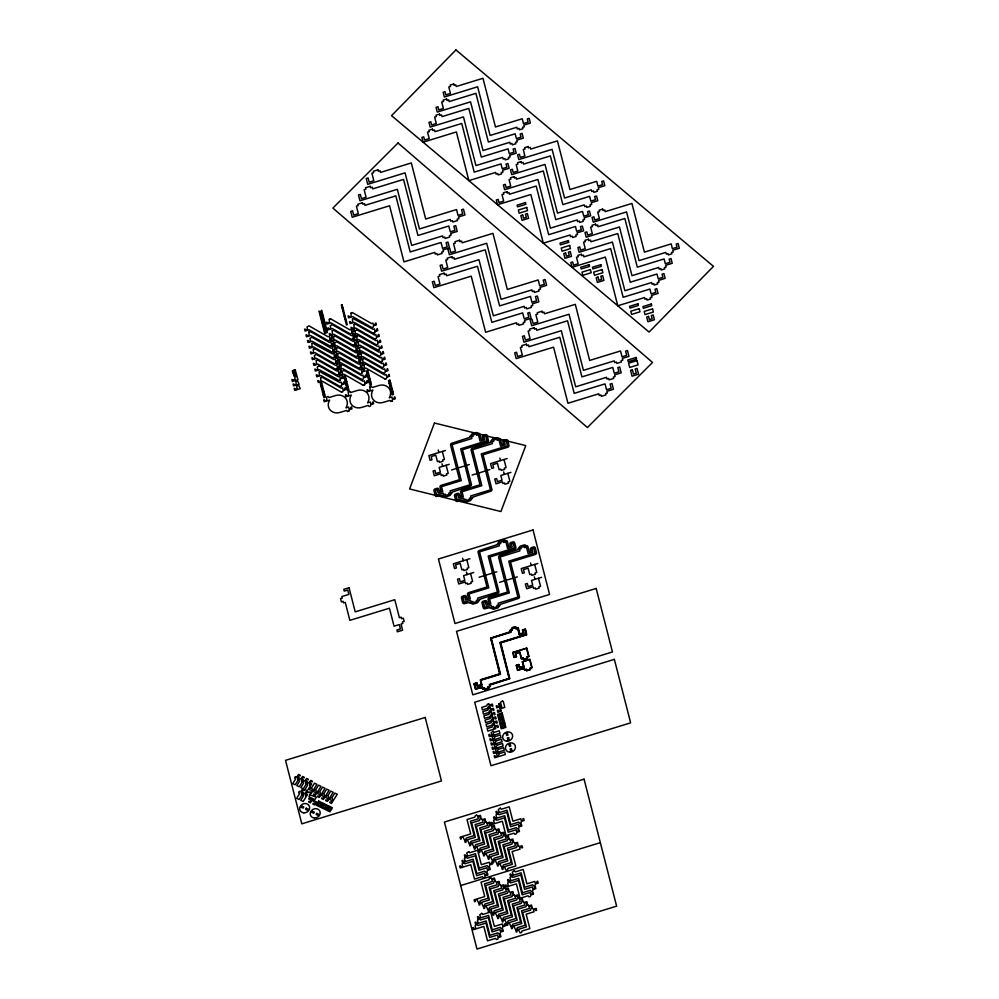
<?xml version="1.0" encoding="UTF-8"?>
<svg xmlns="http://www.w3.org/2000/svg" width="999" height="999" viewBox="0 0 999 999"><rect width="100%" height="100%" fill="white"/><g stroke="black" fill="none" stroke-linecap="round" stroke-linejoin="round"><path stroke-width="1.5" d="M503.696 542.232L505.556 540.621A1.548 1.386 -27.5 0 1 507.38 541.508L508.691 546.615L510.352 546.116L509.877 544.28A1.548 1.386 -27.5 0 1 511.013 542.482L512.874 541.908A1.548 1.386 -27.5 0 1 514.697 542.807L515.921 547.564A1.548 1.386 -27.5 0 1 514.785 549.363L490.01 556.967L498.888 591.608A1.548 1.386 -27.5 0 1 497.752 593.406L479.532 599.375A1.548 1.386 -27.5 0 1 478.409 601.173L478.134 601.261A1.548 1.386 -27.5 0 1 476.985 602.959L473.489 604.033A1.548 1.386 -27.5 0 1 471.69 603.234L471.416 603.321A1.548 1.386 -27.5 0 1 469.605 602.434L464.523 603.621A1.548 1.386 -27.5 0 1 462.699 602.722L461.476 597.964A1.548 1.386 -27.5 0 1 462.612 596.166L464.473 595.591A1.548 1.386 -27.5 0 1 466.296 596.478L466.758 598.314L468.419 597.802L467.532 594.393A1.548 1.386 -27.5 0 1 468.668 592.594L486.975 586.962L478.096 552.335A1.548 1.386 -27.5 0 1 479.233 550.536L497.452 544.567A1.548 1.386 -27.5 0 1 498.576 542.769L498.851 542.682A1.548 1.386 -27.5 0 1 499.999 540.983L503.496 539.91A1.548 1.386 -27.5 0 1 505.294 540.696M504.333 541.883L505.132 540.958L504.795 542.107M524.25 547.302L524.887 546.965M524.999 547.177C524.1 544.33 527.372 548.801 524.388 546.328L520.904 547.402L521.216 548.651L519.48 549.188L519.905 550.874L500.124 556.955L509.353 592.931L489.56 599.013L490.784 603.771L486.176 605.194L485.364 602.022L483.504 602.584L484.727 607.355L491.196 605.369L491.633 607.055L493.369 606.518L493.693 607.767L497.19 606.693L496.865 605.444L498.613 604.907L498.176 603.221L517.957 597.14L508.741 561.163L534.989 553.096L533.766 548.339L531.905 548.913L532.717 552.085L528.109 553.496L526.461 547.04L524.687 547.589L525.349 547.19M474.313 683.915L476.76 683.029M490.946 638.286L510.651 631.967L510.302 630.594M490.147 686.201L488.474 686.962M510.289 630.519L511.963 629.745M512.712 652.497L526.748 648.051M516.508 656.693L514.098 657.517M516.258 665.334L518.693 664.447M522.315 661.763L529.882 659.303M527.522 658.141L523.451 659.515M528.933 656.418L527.272 657.117M532.067 667.669L530.407 668.368M504.445 542.17L505.906 541.957L507.567 548.414L512.175 547.002L511.363 543.831L513.224 543.256L514.435 548.014L488.186 556.081L497.415 592.07L477.622 598.139L478.059 599.837L476.311 600.374L476.635 601.623L473.139 602.697L472.827 601.448L471.078 601.972L470.641 600.287L464.173 602.272L462.949 597.514L464.81 596.94L465.621 600.112L470.242 598.701L469.018 593.93L488.798 587.862L479.57 551.873L499.363 545.804L498.926 544.105L500.674 543.568L500.349 542.32L503.846 541.246L503.871 542.482M523.926 633.341L523.089 630.207L524.95 629.632L526.161 634.39L499.912 642.457L509.14 678.446L489.348 684.515L489.785 686.213L488.036 686.75L488.361 687.999L484.865 689.073L484.552 687.824L482.804 688.361L482.367 686.663L475.899 688.648L474.675 683.89L476.535 683.316L477.347 686.488L481.968 685.077L480.744 680.307L500.524 674.238L491.296 638.249L511.088 632.18L510.651 630.481L512.4 629.944L512.075 628.696L515.571 627.622L515.884 628.87L517.632 628.346L519.293 634.802L523.551 633.566M519.767 667.769L518.481 664.722L516.62 665.297L517.832 670.067L524.313 668.069L524.737 669.767L526.485 669.23L526.81 670.479L530.294 669.405L529.982 668.156L531.718 667.619L529.657 659.577L522.677 661.725L523.901 666.483L519.293 667.906M524.712 547.577L526.111 545.704A1.548 1.386 -27.5 0 1 527.934 546.59L529.245 551.698L530.894 551.186L530.432 549.363A1.548 1.386 -27.5 0 1 531.568 547.564L533.429 546.99A1.548 1.386 -27.5 0 1 535.252 547.877L536.463 552.647A1.548 1.386 -27.5 0 1 535.339 554.445L510.551 562.05L519.443 596.69A1.548 1.386 -27.5 0 1 518.306 598.488L500.087 604.457A1.548 1.386 -27.5 0 1 498.951 606.256L498.688 606.343A1.548 1.386 -27.5 0 1 497.527 608.041L494.043 609.115A1.548 1.386 -27.5 0 1 492.245 608.316L491.97 608.403A1.548 1.386 -27.5 0 1 490.147 607.517L485.064 608.691A1.548 1.386 -27.5 0 1 483.241 607.804L482.017 603.046A1.548 1.386 -27.5 0 1 483.154 601.248L485.014 600.674A1.548 1.386 -27.5 0 1 486.838 601.56L487.312 603.396L488.961 602.884L488.086 599.462A1.548 1.386 -27.5 0 1 489.223 597.664L507.529 592.045L498.651 557.405A1.548 1.386 -27.5 0 1 499.775 555.606L517.994 549.637A1.548 1.386 -27.5 0 1 519.13 547.839L519.405 547.764A1.548 1.386 -27.5 0 1 520.554 546.053L524.05 544.979A1.548 1.386 -27.5 0 1 525.836 545.779M477.547 686.188L481.88 684.752M488.061 707.504L489.135 705.806M489.148 711.738L490.222 710.039M519.48 667.607L523.813 666.171M490.234 715.971L491.308 714.273M491.321 720.204L492.395 718.506M492.407 724.437L493.481 722.739M493.494 728.671L494.567 726.972M492.519 734.902L493.593 733.204M493.606 739.135L494.68 737.437M494.692 743.368L495.766 741.67M495.779 747.602L496.84 745.903M496.865 751.835L497.927 750.137M497.952 756.068L499.013 754.37M342.058 307.817L342.819 307.58M342.782 310.664L343.556 310.427M343.519 313.524L344.293 313.286M329.333 319.23L330.632 318.831M351.074 312.987L352.385 312.587M344.255 316.383L345.017 316.146M344.98 319.243L345.754 319.006M309.016 331.88L310.327 331.481M352.547 318.706L354.757 318.706L354.982 319.568L373.089 329.283L374.438 328.871L374.925 330.781C378.084 331.106 375.636 329.108 377.335 328.671L377.822 330.569L375.087 331.418L374.725 332.829M345.716 322.103L346.491 321.865M332.267 330.669L333.566 330.269M311.788 337.2L309.902 338.461L310.552 341.009C307.829 343.044 309.203 339.922 307.492 340.572L307.979 342.482L312.063 341.221L330.182 350.936L330.394 351.81L332.605 351.81M354.008 324.413L355.307 324.013M333.728 336.376L335.027 335.976M311.95 343.319L314.161 343.319L314.385 344.18L332.505 353.896L333.841 353.484L334.328 355.394C337.525 355.744 335.052 353.721 336.738 353.284L337.225 355.182L334.49 356.031L334.128 357.442M356.78 329.732L354.895 330.994L355.544 333.529C352.809 335.589 354.208 332.48 352.485 333.104L352.972 335.015L357.043 333.753L376.211 344.705M350.149 333.853L351.461 333.441L351.873 331.943L354.608 331.106L354.121 329.208C352.485 329.545 354.832 331.855 351.71 331.318L351.223 329.408L349.887 329.82L330.719 318.881M328.371 340.784L329.682 340.384M371.903 327.597L373.201 327.197L373.626 325.699L376.361 324.862L375.874 322.952C374.225 323.301 376.586 325.599 373.464 325.062L372.964 323.164L371.628 323.576L352.472 312.625M313.411 349.026L314.722 348.626M356.943 335.851L358.241 335.439M351.623 339.56L352.922 339.161M331.144 346.091L328.933 346.091L328.708 345.229L310.589 335.514L306.518 336.763L306.031 334.865C307.555 334.29 306.793 337.362 309.091 335.289L308.966 331.968M373.364 333.316L374.662 332.917M336.663 347.814L337.962 347.415M358.404 341.558L359.702 341.159M353.084 345.279L354.383 344.88M339.423 353.122L337.537 354.383L338.199 356.93C335.639 359.091 336.75 355.806 335.14 356.493L335.627 358.404L339.697 357.155L358.866 368.094M316.346 360.464L317.645 360.052M354.545 350.986L355.856 350.587M332.767 357.929L334.078 357.53M376.298 344.742L377.597 344.343M339.585 359.24L341.808 359.24L342.02 360.115L360.139 369.817L361.488 369.418L361.975 371.316C365.035 371.84 362.749 369.543 364.385 369.205L364.872 371.116L362.137 371.953L361.763 373.364M319.118 365.771L317.232 367.033L317.882 369.58C315.322 371.74 316.433 368.469 314.822 369.143L315.309 371.054L319.38 369.805L337.5 379.508L337.724 380.382L339.935 380.382M361.338 352.984L362.637 352.585M356.019 356.705L357.317 356.306M334.24 363.636L335.539 363.236L335.964 361.738L338.698 360.901L338.211 358.991C336.563 359.34 338.923 361.638 335.801 361.101L335.314 359.203L333.966 359.615L314.81 348.676M379.058 350.062L376.848 350.05L376.635 349.188L358.516 339.473L354.433 340.721L353.946 338.823C355.494 338.224 354.695 341.371 357.005 339.248L356.88 335.926M341.059 364.96L342.357 364.56M319.28 371.89L321.491 371.89L321.715 372.764L339.835 382.467L341.171 382.055L341.658 383.966C344.855 384.315 342.37 382.292 344.068 381.855L344.555 383.766L341.82 384.603L341.458 386.014M362.799 358.703L364.098 358.304M296.054 381.031L297.365 380.631M335.701 369.355L337 368.956M320.741 377.597L322.04 377.197M364.26 364.423L365.572 364.023M298.501 385.077L296.616 386.338L297.265 388.886C294.755 390.946 295.816 387.837 294.205 388.449L294.693 390.359L300.224 388.661L298.589 385.114M358.941 368.132L360.252 367.732M337.163 375.075L338.474 374.675M380.694 361.888L381.993 361.488M360.414 373.851L361.713 373.451M321.016 386.251L322.465 385.814M344.555 379.158L346.004 378.708M367.083 373.851L368.531 373.401M321.753 389.111L323.201 388.673M345.292 382.005L346.74 381.568M367.819 376.698L369.268 376.261M361.875 379.57L363.186 379.17L363.599 377.672L366.333 376.823L365.846 374.925C364.198 375.262 366.558 377.572 363.436 377.035L362.949 375.124L361.613 375.537L342.445 364.598M340.097 386.501L341.396 386.101M322.49 391.97L323.926 391.533M346.029 384.865L347.465 384.428M383.616 373.314L384.927 372.914L385.339 371.416L388.074 370.579L387.587 368.668C385.951 369.018 388.299 371.316 385.177 370.779L384.69 368.881L383.354 369.293L364.185 358.341M368.556 379.558L369.992 379.121M323.214 394.83L324.663 394.38M346.765 387.724L348.201 387.287M369.28 382.417L370.729 381.98M363.336 385.277L364.647 384.877M341.558 392.22L342.869 391.808L343.281 390.309L346.016 389.473L345.529 387.575C343.893 387.912 346.241 390.222 343.119 389.685L342.632 387.774L341.296 388.186L322.128 377.247M385.09 379.033L386.388 378.633M348.376 391.858L349.675 391.458M370.017 386.838L371.328 386.438L372.39 387.475L378.908 385.477A9.778 8.691 -27.5 0 1 388.823 388.024A9.778 8.691 -27.5 0 1 389.248 397.827L391.908 397.003L392.395 398.913C395.616 399.25 393.107 397.227 394.805 396.803L395.304 398.701L392.557 399.55L392.195 400.961M389.21 383.491L390.659 383.042M389.947 386.338L391.383 385.901M390.671 389.198L392.12 388.761M391.408 392.058L392.857 391.62M347.552 411.501L348.851 411.101M390.846 401.448L392.145 401.049M445.467 450.487L428.896 455.569L430.119 460.339L431.98 459.765L431.168 456.58L435.776 455.169L437.425 461.625L439.173 461.088L439.498 462.337L442.982 461.263L442.669 460.015L444.405 459.478L442.345 451.436M449.263 464.31L439.16 467.42L440.384 472.177L435.776 473.601L434.965 470.417L433.104 470.991L434.315 475.749L440.796 473.763L441.221 475.462L442.969 474.925L443.294 476.173L446.778 475.099L446.466 473.851L448.214 473.314L446.141 465.272M451.548 469.98L469.28 464.535M507.13 458.541L490.559 463.623L491.783 468.394L493.643 467.819L492.832 464.647L497.44 463.224L499.1 469.68L500.836 469.143L501.161 470.392L504.657 469.33L504.333 468.081L506.081 467.544L504.02 459.503M472.09 475.062L489.835 469.617M510.939 472.377L500.836 475.474L502.047 480.232L497.44 481.655L496.628 478.484L494.767 479.045L495.991 483.816L502.46 481.83L502.897 483.516L504.645 482.979L504.957 484.228L508.454 483.154L508.129 481.905L509.877 481.368L507.817 473.326M469.905 558.691L453.334 563.786L454.545 568.543L456.418 567.969L455.594 564.797L460.202 563.386L461.863 569.842L463.611 569.305L463.923 570.554L467.42 569.48L467.095 568.231L468.843 567.694L466.783 559.652M473.701 572.527L463.598 575.636L464.822 580.394L460.214 581.805L459.403 578.633L457.53 579.208L458.753 583.965L465.222 581.98L465.659 583.678L467.407 583.141L467.732 584.39L471.216 583.316L470.904 582.067L472.639 581.53L470.579 573.488M479.045 577.247L496.79 571.803M537.812 563.486L521.228 568.581L522.452 573.339L524.313 572.764L523.501 569.592L528.109 568.181L529.77 574.637L531.518 574.1L531.83 575.349L535.327 574.275L535.002 573.026L536.75 572.489L534.69 564.447M499.6 582.33L517.332 576.873M541.608 577.322L531.505 580.431L532.729 585.189L528.109 586.6L527.297 583.428L525.437 584.003L526.66 588.761L533.129 586.775L533.566 588.473L535.314 587.936L535.626 589.185L539.123 588.111L538.798 586.863L540.546 586.326L538.486 578.284M516.158 628.446L517.857 628.059M519.205 634.477L523.588 633.229M515.646 653.621L520.029 652.372M523.076 658.403L521.428 658.816M524.388 668.393L517.619 670.341M526.223 669.655L524.537 670.067M482.455 686.975L475.674 688.935M484.278 688.249L482.654 688.673M460.689 885.551L600.349 842.656M525.162 629.358L522.764 630.094L523.464 633.166M526.673 670.804L530.506 669.667L530.332 668.056M515.784 627.347L511.875 628.446L512.05 630.057M484.665 689.36L488.561 688.249L488.386 686.638M534.34 576.823L534.989 579.358M530.544 562.999L531.193 565.521M503.671 471.878L504.32 474.4M499.875 458.042L500.524 460.576M525.299 629.532L526.248 634.715L500.337 642.669L509.49 678.483L489.785 684.727L490.134 686.101M530.007 659.477L532.067 667.519M526.873 648.226L528.933 656.268M527.185 656.805L527.509 658.054M517.981 628.234L519.555 634.365M515.921 627.522L516.233 628.771M526.136 669.342L526.461 670.591M523.001 658.091L523.326 659.34M522.327 661.837L523.464 666.271M524.038 668.493L524.388 669.879M519.68 652.484L521.253 658.628M518.831 664.622L519.555 667.482M515.771 653.683L516.508 656.543M516.271 665.409L517.482 670.167M512.724 652.572L513.948 657.33M490.946 638.361L500.099 674.025L480.581 680.032L481.53 684.864M441.995 463.823L442.644 466.346M438.199 449.987L438.848 452.51M466.433 572.027L467.082 574.562M462.637 558.204L463.286 560.726M484.203 687.924L484.515 689.173M482.105 687.087L482.455 688.461M476.885 683.204L477.622 686.063M474.325 683.99L475.549 688.761M377.647 344.255L378.022 342.844L380.756 342.008L380.269 340.097C378.621 340.447 380.981 342.744 377.859 342.207L377.372 340.309L376.024 340.709L356.868 329.77M379.121 349.975L379.483 348.564L382.217 347.714L381.73 345.816C380.107 346.178 382.417 348.439 379.32 347.927L378.833 346.016L377.497 346.428L358.329 335.489M382.043 361.401L382.417 359.99L385.152 359.153L384.665 357.242C382.929 357.567 385.489 359.752 382.255 359.353L381.768 357.442L380.419 357.854L361.263 346.915L359.29 348.139L359.94 350.674C357.217 352.722 358.591 349.6 356.88 350.249L357.367 352.147L361.438 350.899L380.607 361.85M386.438 378.546L386.813 377.135L389.548 376.286L389.061 374.388C387.437 374.75 389.735 377.01 386.65 376.498L386.163 374.588L384.815 375L365.659 364.061M371.815 327.56L352.647 316.608L348.576 317.869L348.089 315.959C349.775 315.397 348.589 318.506 351.149 316.396L351.024 313.074M373.276 333.266L354.121 322.327L350.037 323.576L349.55 321.678C351.211 321.116 350.125 324.238 352.61 322.103L352.485 318.781M383.541 373.276L364.373 362.337L360.302 363.586L359.815 361.675C361.388 361.026 360.477 364.31 362.874 362.113L362.749 358.791M385.002 378.983L365.834 368.044L361.763 369.293L361.276 367.395C362.924 366.87 361.863 369.917 364.335 367.819L364.21 364.51M390.759 401.398L389.772 400.399L383.254 402.41A9.778 8.691 -27.5 0 1 373.339 399.85A9.778 8.691 -27.5 0 1 372.914 390.06L367.52 391.708L367.033 389.81C368.556 389.235 367.794 392.307 370.092 390.234L369.967 386.925M355.394 324.063L374.563 335.002L375.899 334.59L376.386 336.488C379.583 336.838 377.11 334.827 378.796 334.378L379.283 336.288L376.548 337.125L376.186 338.536L374.825 339.023L355.582 328.047L351.511 329.295L351.011 327.385C352.56 326.798 351.773 329.92 354.083 327.822L353.958 324.5M359.79 341.196L378.958 352.147L380.294 351.735L380.781 353.634C384.041 353.996 381.481 351.973 383.191 351.523L383.678 353.434L380.944 354.27L380.582 355.681L379.22 356.168L359.977 345.192L355.906 346.441L355.419 344.53C357.093 343.968 355.919 347.09 358.479 344.967L358.354 341.646M362.724 352.635L381.893 363.574L383.229 363.161L383.716 365.072C386.775 365.584 384.49 363.286 386.126 362.962L386.613 364.86L383.878 365.696L383.516 367.12L382.155 367.607L362.912 356.618L358.828 357.867L358.341 355.969C359.89 355.369 359.091 358.491 361.401 356.393L361.276 353.072M352.972 339.073L353.346 337.662L356.081 336.825L355.594 334.915C353.971 335.277 356.268 337.55 353.184 337.025L352.697 335.127L351.348 335.539L332.192 324.588L330.219 325.811L330.869 328.359C328.309 330.519 329.42 327.235 327.809 327.922L328.296 329.832L332.367 328.584L351.536 339.523M354.445 344.792L354.807 343.381L357.542 342.532L357.055 340.634C355.432 340.996 357.742 343.256 354.645 342.744L354.158 340.834L352.822 341.246L333.654 330.307M355.906 350.512L356.268 349.088L359.003 348.251L358.516 346.353C356.88 346.69 359.228 348.988 356.106 348.464L355.619 346.553L354.283 346.965L335.115 336.026M357.367 356.218L357.742 354.807L360.477 353.971L359.99 352.06C358.366 352.422 360.664 354.682 357.58 354.17L357.093 352.272L355.744 352.684L336.588 341.733L334.615 342.957L335.264 345.504C332.904 347.615 333.741 344.505 332.205 345.067L332.692 346.978L336.763 345.716L355.931 356.668M360.302 367.644L360.664 366.233L363.399 365.397L362.912 363.486C361.188 363.811 363.748 365.996 360.502 365.597L360.015 363.698L358.678 364.111L339.51 353.171M364.697 384.79L365.06 383.379L367.794 382.542L367.307 380.631C365.696 380.994 367.994 383.266 364.897 382.742L364.41 380.844L363.074 381.256L343.906 370.317L341.945 371.528L342.595 374.076C340.247 376.148 341.071 373.064 339.535 373.638L340.022 375.549L344.093 374.3L363.261 385.239M350.062 333.803L330.906 322.864L326.835 324.113L326.336 322.215C328.022 321.678 326.848 324.725 329.408 322.64L329.283 319.318M352.997 345.229L333.841 334.29L329.757 335.539L329.27 333.641C330.819 333.042 330.02 336.163 332.33 334.066L332.205 330.756M354.47 350.949L335.302 340.01L331.231 341.258L330.744 339.36C332.317 338.711 331.406 341.995 333.803 339.785L333.678 336.463M360.327 373.813L341.159 362.862L337.088 364.123L336.601 362.212C338.149 361.613 337.35 364.735 339.66 362.637L339.535 359.328M361.788 379.52L342.632 368.581L338.549 369.83L338.062 367.932C339.747 367.395 338.574 370.442 341.121 368.356L340.996 365.035M349.762 391.508L350.749 392.507L357.267 390.497A9.778 8.691 -27.5 0 1 367.182 393.057A9.778 8.691 -27.5 0 1 367.607 402.847L370.267 402.035L370.754 403.933C373.813 404.445 371.528 402.16 373.164 401.823L373.651 403.733L370.916 404.57L370.554 405.981L369.193 406.468L368.119 405.432L361.613 407.43A9.778 8.691 -27.5 0 1 351.698 404.882A9.778 8.691 -27.5 0 1 351.273 395.08L345.866 396.74L345.379 394.83C346.928 394.23 346.141 397.365 348.439 395.267L348.326 391.945M338.049 347.452L357.217 358.391L358.554 357.979L359.041 359.89C362.375 360.052 359.69 358.316 361.451 357.779L361.938 359.677L359.203 360.527L358.841 361.938L357.48 362.425L338.236 351.436L334.153 352.684L333.666 350.786C335.214 350.187 334.415 353.309 336.725 351.211L336.601 347.889M348.913 411.014L349.275 409.602L352.01 408.753L351.523 406.855C349.875 407.192 352.235 409.503 349.113 408.966L348.626 407.055L345.966 407.879A9.778 8.691 -27.5 0 0 345.529 398.077A9.778 8.691 -27.5 0 0 335.627 395.529L329.108 397.527L328.122 396.528L326.735 396.89L326.798 400.287C324.288 402.36 325.362 399.213 323.738 399.862L324.225 401.76L329.62 400.112A9.778 8.691 -27.5 0 0 330.045 409.902A9.778 8.691 -27.5 0 0 339.96 412.462L346.478 410.452L347.465 411.451M329.732 340.297L330.095 338.886L332.829 338.037L332.342 336.139C330.731 336.501 333.029 338.761 329.932 338.249L329.445 336.338L328.109 336.75L308.941 325.811L306.968 327.035L307.63 329.57C305.107 331.643 306.169 328.521 304.558 329.146L305.057 331.044L309.128 329.795L328.284 340.734M331.193 346.016L331.568 344.593L334.303 343.756L333.816 341.858C332.168 342.195 334.528 344.493 331.406 343.968L330.906 342.058L329.57 342.47L310.414 331.531M332.667 351.723L333.029 350.312L335.764 349.475L335.277 347.565C333.541 347.889 336.114 350.075 332.867 349.675L332.38 347.777L331.031 348.189L311.875 337.237M337.063 368.868L337.425 367.457L340.159 366.621L339.672 364.71C338.049 365.072 340.359 367.332 337.262 366.82L336.775 364.922L335.439 365.322L316.271 354.383L314.298 355.607L314.947 358.142C312.462 360.189 313.499 357.105 311.888 357.717L312.375 359.628L316.458 358.366L335.614 369.318M338.524 374.588L338.886 373.176L341.621 372.327L341.134 370.429C339.523 370.791 341.808 373.039 338.723 372.54L338.236 370.629L336.9 371.041L317.732 360.102M339.985 380.294L340.359 378.883L343.094 378.047L342.607 376.136C340.871 376.461 343.431 378.646 340.197 378.246L339.71 376.348L338.361 376.76L319.205 365.821M332.679 357.879L313.524 346.94L309.453 348.189L308.953 346.291C310.502 345.691 309.715 348.813 312.025 346.715L311.9 343.394M334.153 363.599L314.985 352.659L310.914 353.908L310.427 351.998C312 351.361 311.101 354.633 313.486 352.435L313.361 349.113M337.088 375.025L317.919 364.086L313.848 365.334L313.361 363.436C314.885 362.862 314.123 365.934 316.421 363.861L316.296 360.539M340.01 386.463L320.854 375.512L316.77 376.773L316.283 374.862C317.832 374.263 317.033 377.41 319.343 375.287L319.218 371.978M341.483 392.17L322.315 381.231L318.244 382.48L317.757 380.582C319.43 380.045 318.256 383.092 320.816 381.006L320.691 377.684M297.452 380.669L299.088 384.215L293.556 385.914L293.069 384.003C294.73 383.504 293.594 386.488 296.129 384.44L296.004 381.118M332.255 798.376L332.717 800.174M328.196 796.403L328.659 798.189M324.138 794.417L324.6 796.215M320.08 792.432L320.542 794.23M316.021 790.446L316.483 792.244M311.963 788.473L312.425 790.259M309.428 783.628L309.89 785.414M305.369 781.643L305.831 783.441M305.257 794.367L305.719 796.153M301.311 779.657L301.773 781.455M297.252 777.672L297.714 779.47M301.198 792.382L301.661 794.18M292.957 380.095L294.992 379.995L294.867 376.673L297.128 376.598L297.939 379.77L292.42 381.468L291.933 379.558L292.957 380.095M473.963 683.903L475.536 689.26L481.83 687.512L482.405 688.948L484.016 688.673C484.253 691.333 490.059 689.285 488.898 687.162L490.409 686.488L490.209 684.939L509.79 678.671L500.774 642.881L526.76 634.715L525.437 629.095L522.465 629.932L523.039 632.954L519.83 633.94L518.281 627.984L516.421 628.021C516.57 625.511 510.327 627.335 511.538 629.532L510.027 630.207L510.227 631.755L490.609 638.124L499.662 673.813L480.432 679.745L481.106 684.652L477.884 685.639L476.698 682.654L473.976 683.803M294.63 375.025C296.216 376.623 295.167 373.663 296.353 373.663L296.84 375.574L294.118 376.411L293.631 374.5L294.618 375.062M319.992 311.626C321.703 313.112 320.504 310.352 321.728 310.264L322.215 312.175L319.493 313.012L319.006 311.101L319.992 311.626M320.642 314.161C322.315 315.684 321.166 312.862 322.377 312.812L322.864 314.71L320.142 315.547L319.655 313.649L320.642 314.21M321.303 316.708C322.827 318.306 321.878 315.384 323.027 315.347L323.514 317.257L320.791 318.094L320.304 316.183L321.303 316.708M321.953 319.243C323.464 320.841 322.515 317.907 323.676 317.894L324.163 319.792L321.441 320.629L320.954 318.731L321.953 319.243M322.602 321.79C324.288 323.276 323.102 320.504 324.325 320.429L324.825 322.34L322.09 323.177L321.603 321.266L322.602 321.79M323.251 324.325C324.9 325.849 323.776 323.014 324.987 322.964L325.474 324.875L322.752 325.711L322.252 323.801L323.251 324.375M323.901 326.86L325.187 327.01L324.862 325.749L325.637 325.512L326.124 327.41L323.401 328.246L322.914 326.348L323.901 326.86M324.55 329.408C326.286 330.869 325.037 328.147 326.286 328.047L326.773 329.957L324.051 330.794L323.564 328.883L324.55 329.408M325.249 331.993C326.91 333.429 325.637 330.644 326.935 330.594L327.422 332.492L324.712 333.329L324.225 331.418L325.249 331.993M434.44 423.027L409.602 488.973L500.924 511.55L525.761 445.591L434.44 423.027M295.429 776.76L294.655 778.009L295.504 779.183L292.732 783.591L295.167 784.777L299.45 777.971L297.627 777.072L298.664 775.424L299.887 776.023L300.312 775.349L298.489 774.45L297.015 776.772L295.429 776.76M299.488 778.745L298.713 779.994L299.563 781.168L296.79 785.564L299.225 786.762L303.509 779.944L301.686 779.058L302.722 777.409L303.946 777.996L304.37 777.334L302.547 776.435L301.074 778.758L299.488 778.745M303.559 780.731L302.772 781.967L303.621 783.141L300.849 787.549L303.284 788.735L307.567 781.93L305.744 781.043L306.793 779.395L308.004 779.982L308.429 779.307L306.606 778.421L305.132 780.743L303.559 780.731M299.388 791.47L298.601 792.707L299.45 793.88L296.678 798.288L299.113 799.475L303.409 792.669L301.573 791.782L302.622 790.134L303.833 790.721L304.258 790.047L302.435 789.16L300.974 791.483L299.388 791.47M307.617 782.716L306.83 783.953L307.68 785.127L304.907 789.535L307.342 790.721L311.638 783.915L309.802 783.029L310.851 781.368L312.063 781.967L312.487 781.293L310.664 780.406L309.19 782.729L307.617 782.716M303.446 793.456L302.66 794.692L303.509 795.866L300.736 800.274L303.172 801.46L307.467 794.655L305.632 793.768L306.681 792.107L307.892 792.707L308.316 792.032L306.493 791.146L305.032 793.468L303.446 793.456M310.152 787.562L309.603 789.672L312.038 790.871L311.001 792.519L309.777 791.92L309.365 792.594L311.188 793.481L316.945 784.352L314.51 783.166L311.725 787.574L310.152 787.562M301.448 805.893L300.774 806.98L303.109 808.116L303.783 807.03L301.448 805.893M309.678 794.729L309.128 796.852L314.822 799.625L316.333 797.227L309.678 794.729M314.21 789.535L313.661 791.658L316.096 792.844L315.06 794.505L313.848 793.905L313.424 794.58L315.247 795.466L321.004 786.338L318.569 785.152L315.784 789.547L314.21 789.535M309.228 798.376L308.816 799.05L311.251 800.236L310.202 801.885L308.991 801.298L308.566 801.96L310.389 802.859L312.275 799.862L309.228 798.376M306.218 808.228L305.544 809.302L307.879 810.439L308.554 809.365L306.218 808.228M318.269 791.52L317.719 793.643L320.155 794.829L319.118 796.478L317.907 795.891L317.482 796.553L319.305 797.452L325.062 788.323L322.627 787.125L319.842 791.533L318.269 791.52M313.499 800.461L313.074 801.123L315.509 802.322L314.46 803.97L313.249 803.371L312.824 804.045L314.648 804.944L316.533 801.947L313.499 800.461M322.327 793.506L321.79 795.616L324.225 796.815L323.177 798.463L321.965 797.864L321.541 798.538L323.364 799.437L329.121 790.296L326.685 789.11L323.913 793.518L322.327 793.506M312.013 811.051L311.326 812.125L313.661 813.273L314.335 812.187L312.013 811.051M318.631 801.061L316.109 805.057L320.167 807.042L322.689 803.034L318.631 801.061M318.644 802.709L317.707 804.195L320.167 805.394L321.104 803.908L318.644 802.709M326.386 795.491L325.849 797.602L328.284 798.788L327.235 800.449L326.024 799.849L325.599 800.524L327.422 801.41L333.179 792.282L330.744 791.096L327.972 795.504L326.386 795.491M316.77 813.373L316.096 814.46L318.431 815.596L319.106 814.522L316.77 813.373M323.501 803.433L320.979 807.442L325.037 809.415L327.572 805.419L323.501 803.433M323.514 805.082L322.577 806.568L325.037 807.766L325.974 806.28L323.514 805.082M330.444 797.464L329.907 799.587L332.342 800.773L331.293 802.422L330.082 801.835L329.658 802.509L331.481 803.396L337.237 794.267L334.802 793.081L332.03 797.477L330.444 797.464M328.384 805.818L325.849 809.814L329.907 811.8L332.442 807.791L328.384 805.818M328.384 807.467L327.447 808.953L329.907 810.152L330.844 808.666L328.384 807.467M455.931 49.95L391.533 115.659L649.075 332.068L713.473 266.358L455.931 49.95M398.027 142.994L332.879 208.067L587.4 427.522L652.534 362.45L398.027 142.994M453.683 83.978L450.199 85.052L450.549 86.426L448.801 86.963L450.462 93.419L445.804 94.855L444.992 91.683L443.131 92.245L444.355 97.015L477.634 86.788L490.122 135.464L516.883 127.248L517.32 128.946L519.068 128.409L519.418 129.783L522.914 128.709L522.552 127.335L524.3 126.798L523.863 125.1L530.382 123.102L529.17 118.344L527.297 118.918L528.121 122.09L523.464 123.514L522.24 118.756L495.467 126.973L482.992 78.297L456.218 86.513L455.794 84.828L454.046 85.365L453.683 83.978M446.603 99.038L443.119 100.112L443.469 101.486L441.72 102.023L443.381 108.479L438.723 109.902L437.912 106.731L436.039 107.305L437.262 112.063L470.554 101.848L483.029 150.524L509.802 142.308L510.239 143.993L511.975 143.456L512.337 144.843L515.821 143.769L515.472 142.382L517.22 141.858L516.783 140.16L523.301 138.162L522.077 133.391L520.217 133.966L521.028 137.138L516.383 138.574L515.159 133.804L488.386 142.033L475.911 93.344L449.138 101.573L448.701 99.875L446.953 100.412L446.603 99.038M439.523 114.098L436.026 115.16L436.376 116.546L434.64 117.083L436.288 123.526L431.63 124.962L430.819 121.791L428.958 122.365L430.182 127.123L463.461 116.895L475.949 165.584L502.722 157.355L503.146 159.053L504.895 158.516L505.244 159.89L508.741 158.816L508.391 157.442L510.139 156.905L509.702 155.22L516.221 153.209L514.997 148.451L513.136 149.026L513.948 152.198L509.29 153.621L508.066 148.863L481.306 157.08L468.818 108.404L442.058 116.621L441.62 114.935L439.872 115.472L439.523 114.098M432.442 129.146L428.946 130.22L429.295 131.593L427.547 132.13L429.208 138.586L424.55 140.022L423.738 136.838L421.878 137.412L423.101 142.183L456.381 131.955L468.868 180.632L495.629 172.415L496.066 174.101L497.814 173.576L498.164 174.95L501.66 173.876L501.298 172.502L503.046 171.965L502.609 170.267L509.128 168.269L507.917 163.511L506.043 164.073L506.868 167.258L502.21 168.681L500.986 163.923L474.213 172.14L461.738 123.464L434.965 131.681L434.54 129.982L432.792 130.519L432.442 129.146M377.947 169.88L373.289 171.316L373.638 172.69L371.89 173.227L373.826 180.744L369.168 182.168L368.082 177.934L366.221 178.509L367.707 184.328L405.07 172.852L419.455 228.946L450.287 219.468L450.724 221.166L452.472 220.629L452.822 222.003L457.48 220.579L457.13 219.193L458.878 218.669L458.441 216.97L464.96 214.972L463.461 209.153L461.6 209.715L462.687 213.948L458.029 215.384L456.543 209.565L425.699 219.031L411.313 162.949L380.482 172.415L380.045 170.729L378.296 171.254L377.947 169.88M370.192 186.338L365.547 187.775L365.896 189.148L364.148 189.685L366.071 197.203L361.426 198.626L360.339 194.393L358.479 194.967L359.965 200.787L397.327 189.31L411.7 245.404L442.545 235.926L442.982 237.625L444.73 237.088L445.079 238.461L449.737 237.038L449.388 235.664L451.123 235.127L450.699 233.429L457.217 231.431L455.719 225.612L453.858 226.174L454.945 230.407L450.287 231.843L448.788 226.024L417.957 235.489L403.571 179.408L372.727 188.873L372.29 187.188L370.554 187.725L370.192 186.338M528.146 146.553L524.65 147.615L525.012 149.001L523.264 149.538L524.912 155.994L520.267 157.417L519.443 154.246L517.582 154.82L518.806 159.578L552.097 149.35L564.572 198.039L591.346 189.81L591.77 191.508L593.518 190.971L593.881 192.345L597.365 191.271L597.015 189.897L598.763 189.36L598.326 187.675L604.845 185.664L603.621 180.906L601.76 181.481L602.572 184.653L597.914 186.076L596.703 181.319L569.929 189.535L557.442 140.859L530.681 149.076L530.244 147.39L528.496 147.927L528.146 146.553M362.45 202.809L357.792 204.233L358.154 205.607L356.406 206.144L358.329 213.661L353.671 215.085L352.585 210.851L350.724 211.426L352.222 217.245L389.573 205.769L403.958 261.863L434.802 252.397L435.239 254.083L436.988 253.546L437.337 254.92L441.995 253.496L441.633 252.123L443.381 251.586L442.944 249.887L449.463 247.889L447.977 242.07L446.116 242.645L447.202 246.878L442.545 248.301L441.046 242.482L410.202 251.948L395.829 195.866L364.985 205.332L364.548 203.646L362.799 204.183L362.45 202.809M521.066 161.601L517.569 162.675L517.919 164.048L516.183 164.585L517.832 171.041L513.174 172.477L512.362 169.293L510.501 169.867L511.725 174.638L545.004 164.41L557.492 213.087L584.253 204.87L584.69 206.568L586.438 206.031L586.788 207.405L590.284 206.331L589.934 204.957L591.67 204.42L591.246 202.722L597.764 200.724L596.54 195.966L594.68 196.528L595.491 199.713L590.834 201.136L589.61 196.378L562.849 204.595L550.362 155.919L523.588 164.136L523.164 162.437L521.416 162.974L521.066 161.601M513.973 176.661L510.489 177.735L510.839 179.108L509.09 179.645L510.751 186.101L506.093 187.525L505.282 184.353L503.421 184.927L504.632 189.685L537.924 179.458L550.399 228.147L577.172 219.93L577.609 221.616L579.358 221.079L579.707 222.452L583.191 221.378L582.842 220.005L584.59 219.468L584.153 217.782L590.671 215.772L589.447 211.014L587.587 211.588L588.399 214.76L583.753 216.196L582.529 211.426L555.756 219.655L543.281 170.966L516.508 179.196L516.071 177.497L514.335 178.034L513.973 176.661M506.893 191.708L503.396 192.782L503.758 194.156L502.01 194.693L503.658 201.149L499.013 202.585L498.189 199.413L496.328 199.975L497.552 204.745L530.844 194.518L543.319 243.194L570.092 234.977L570.529 236.676L572.265 236.139L572.627 237.512L576.111 236.438L575.761 235.065L577.509 234.528L577.072 232.829L583.591 230.831L582.367 226.074L580.506 226.648L581.318 229.82L576.66 231.244L575.449 226.486L548.676 234.703L536.188 186.026L509.428 194.243L508.991 192.557L507.242 193.094L506.893 191.708M525.474 202.585L517.095 205.157L517.532 206.855L525.911 204.283L525.474 202.585M526.723 207.455L518.344 210.027L519.155 213.199L527.534 210.627L526.723 207.455M522.702 214.997L520.841 215.572L522.052 220.329L528.571 218.331L527.36 213.561L525.486 214.136L526.311 217.307L523.513 218.169L522.702 214.997M459.59 240.284L454.932 241.708L455.282 243.094L453.534 243.631L455.469 251.136L450.811 252.572L449.725 248.339L447.864 248.913L449.35 254.733L486.713 243.257L501.098 299.338L531.943 289.872L532.367 291.571L534.115 291.034L534.465 292.407L539.123 290.971L538.773 289.598L540.521 289.061L540.084 287.375L546.603 285.364L545.104 279.545L543.244 280.12L544.33 284.353L539.672 285.776L538.186 279.957L507.342 289.435L492.957 233.341L462.125 242.819L461.688 241.121L459.94 241.658L459.59 240.284M602.622 209.128L599.125 210.202L599.487 211.576L597.739 212.113L599.388 218.569L594.742 220.005L593.918 216.82L592.057 217.395L593.281 222.153L626.573 211.938L639.048 260.614L665.821 252.397L666.258 254.083L667.994 253.559L668.356 254.932L671.84 253.858L671.49 252.485L673.239 251.948L672.802 250.25L679.32 248.252L678.096 243.481L676.236 244.056L677.047 247.24L672.389 248.664L671.178 243.906L644.405 252.123L631.917 203.446L605.157 211.663L604.72 209.965L602.971 210.502L602.622 209.128M451.835 256.743L447.19 258.179L447.54 259.553L445.791 260.09L447.714 267.595L443.069 269.031L441.983 264.797L440.122 265.372L441.608 271.191L478.971 259.715L493.344 315.809L524.188 306.331L524.625 308.029L526.373 307.492L526.723 308.866L531.381 307.43L531.031 306.056L532.767 305.519L532.342 303.833L538.861 301.823L537.362 296.004L535.501 296.578L536.588 300.811L531.93 302.247L530.444 296.416L499.6 305.894L485.214 249.8L454.37 259.278L453.946 257.58L452.197 258.117L451.835 256.743M595.541 224.188L592.045 225.262L592.395 226.636L590.659 227.173L592.307 233.629L587.649 235.052L586.838 231.88L584.977 232.455L586.201 237.213L619.48 226.985L631.967 275.674L658.728 267.445L659.165 269.143L660.913 268.606L661.263 269.98L664.76 268.906L664.41 267.532L666.146 266.995L665.721 265.309L672.24 263.299L671.016 258.541L669.155 259.116L669.967 262.287L665.309 263.724L664.085 258.953L637.325 267.183L624.837 218.494L598.076 226.723L597.639 225.025L595.891 225.562L595.541 224.188M342.095 304.72L341.321 304.957L346.453 324.95L347.215 324.725L342.095 304.72M444.093 273.202L439.435 274.638L439.797 276.011L438.049 276.548L439.972 284.066L435.314 285.489L434.228 281.256L432.367 281.83L433.866 287.65L471.228 276.174L485.601 332.267L516.446 322.789L516.883 324.488L518.631 323.951L518.981 325.324L523.638 323.901L523.276 322.515L525.024 321.978L524.587 320.292L531.106 318.294L529.62 312.462L527.759 313.037L528.846 317.27L524.188 318.706L522.689 312.887L491.858 322.352L477.472 266.271L446.628 275.736L446.191 274.038L444.443 274.575L444.093 273.202M568.381 240.584L560.002 243.157L560.439 244.855L568.818 242.282L568.381 240.584M588.448 239.236L584.964 240.309L585.314 241.683L583.566 242.22L585.227 248.676L580.569 250.112L579.757 246.94L577.897 247.502L579.108 252.272L612.399 242.045L624.887 290.721L651.648 282.505L652.085 284.203L653.833 283.666L654.183 285.04L657.679 283.966L657.317 282.592L659.065 282.055L658.628 280.357L665.147 278.359L663.923 273.601L662.062 274.163L662.886 277.347L658.229 278.771L657.005 274.013L630.232 282.23L617.757 233.554L590.983 241.77L590.546 240.085L588.811 240.622L588.448 239.236M569.63 245.454L561.251 248.027L562.062 251.199L570.441 248.626L569.63 245.454M565.609 252.997L563.748 253.571L564.959 258.329L571.478 256.331L570.254 251.573L568.394 252.135L569.218 255.319L566.421 256.169L565.609 252.997M581.368 254.295L577.872 255.369L578.234 256.743L576.485 257.28L578.134 263.736L573.488 265.16L572.664 261.988L570.804 262.562L572.027 267.32L605.319 257.105L617.794 305.781L644.567 297.565L645.004 299.25L646.74 298.713L647.102 300.087L650.586 299.026L650.237 297.64L651.985 297.115L651.548 295.417L658.066 293.419L656.842 288.649L654.982 289.223L655.794 292.395L651.136 293.831L649.924 289.061L623.151 297.29L610.664 248.601L583.903 256.83L583.466 255.132L581.718 255.669L581.368 254.295M589.135 264.698L580.756 267.27L581.193 268.968L589.572 266.396L589.135 264.698M600.811 264.685L592.432 267.257L592.869 268.943L601.248 266.371L600.811 264.685M590.384 269.568L582.005 272.14L582.817 275.312L591.196 272.739L590.384 269.568M602.06 269.543L593.681 272.115L594.492 275.299L602.884 272.727L602.06 269.543M293.768 370.317L292.32 370.766L293.057 373.614L294.493 373.176L293.768 370.317M295.254 369.855L294.48 370.092L295.217 372.952L295.991 372.714L295.254 369.855M598.039 277.085L596.178 277.66L597.402 282.43L603.92 280.419L602.697 275.662L600.836 276.236L601.648 279.408L598.851 280.269L598.039 277.085M541.92 311.276L537.262 312.712L537.624 314.086L535.876 314.623L537.799 322.14L533.141 323.564L532.055 319.33L530.194 319.905L531.693 325.724L569.043 314.248L583.428 370.342L614.273 360.864L614.71 362.562L616.458 362.025L616.808 363.399L621.465 361.975L621.103 360.602L622.852 360.065L622.414 358.366L628.933 356.368L627.447 350.549L625.586 351.111L626.673 355.344L622.015 356.78L620.516 350.961L589.672 360.427L575.299 304.345L544.455 313.811L544.018 312.125L542.27 312.662L541.92 311.276M321.728 382.954L320.292 383.404L323.951 397.689L325.399 397.24L321.728 382.954M345.267 375.849L343.831 376.298L347.49 390.584L348.938 390.134L345.267 375.849M367.794 370.542L366.358 370.991L370.017 385.277L371.466 384.827L367.794 370.542M534.178 327.734L529.52 329.171L529.87 330.544L528.134 331.081L530.057 338.599L525.399 340.022L524.313 335.789L522.452 336.363L523.951 342.182L561.301 330.706L575.686 386.8L606.53 377.322L606.955 379.021L608.703 378.484L609.053 379.857L613.711 378.434L613.361 377.06L615.109 376.523L614.672 374.825L621.191 372.827L619.692 367.008L617.832 367.57L618.918 371.803L614.26 373.239L612.774 367.42L581.93 376.885L567.544 320.804L536.713 330.269L536.276 328.584L534.527 329.121L534.178 327.734M637.924 303.783L629.545 306.356L629.982 308.054L638.361 305.482L637.924 303.783M389.922 380.182L388.474 380.631L392.145 394.917L393.581 394.468L389.922 380.182M651.311 303.996L642.931 306.568L643.368 308.266L651.748 305.682L651.311 303.996M639.173 308.654L630.794 311.226L631.618 314.41L639.997 311.825L639.173 308.654M526.436 344.205L521.778 345.629L522.127 347.003L520.379 347.54L522.315 355.057L517.657 356.481L516.57 352.247L514.71 352.822L516.196 358.641L553.558 347.177L567.944 403.259L598.776 393.793L599.213 395.479L600.961 394.942L601.311 396.316L605.968 394.892L605.619 393.519L607.367 392.982L606.93 391.283L613.448 389.285L611.95 383.466L610.089 384.041L611.176 388.274L606.518 389.697L605.032 383.878L574.188 393.356L559.802 337.262L528.958 346.728L528.533 345.042L526.785 345.579L526.436 344.205M652.559 308.866L644.18 311.438L644.992 314.61L653.371 312.038L652.559 308.866M648.538 316.408L646.678 316.983L647.901 321.74L654.42 319.742L653.196 314.972L651.336 315.547L652.147 318.718L649.35 319.58L648.538 316.408M636.151 357.455L627.772 360.027L628.209 361.713L636.588 359.141L636.151 357.455M636.975 360.639L628.596 363.211L629.682 367.445L638.061 364.872L636.975 360.639M632.404 369.805L630.544 370.379L632.042 376.198L638.548 374.2L637.062 368.381L635.202 368.956L636.288 373.189L633.491 374.038L632.404 369.805M475.999 432.642L472.502 433.716A1.548 1.386 -27.5 0 0 471.341 435.414L471.078 435.502A1.548 1.386 -27.5 0 0 469.942 437.3L451.723 443.269A1.548 1.386 -27.5 0 0 450.586 445.067L459.478 479.707L441.171 485.327A1.548 1.386 -27.5 0 0 440.035 487.125L440.909 490.546L439.26 491.046L438.786 489.223A1.548 1.386 -27.5 0 0 436.963 488.324L435.102 488.898A1.548 1.386 -27.5 0 0 433.966 490.696L435.189 495.467A1.548 1.386 -27.5 0 0 437.013 496.353L442.095 495.167A1.548 1.386 -27.5 0 0 443.918 496.053L444.193 495.979A1.548 1.386 -27.5 0 0 445.979 496.765L449.475 495.691A1.548 1.386 -27.5 0 0 450.624 493.993L450.899 493.906A1.548 1.386 -27.5 0 0 452.035 492.12L470.254 486.138A1.548 1.386 -27.5 0 0 471.391 484.34L462.5 449.712L487.275 442.095A1.548 1.386 -27.5 0 0 488.411 440.297L487.187 435.539A1.548 1.386 -27.5 0 0 485.377 434.652L483.504 435.214A1.548 1.386 -27.5 0 0 482.38 437.013L482.842 438.848L481.193 439.36L479.882 434.24A1.548 1.386 -27.5 0 0 478.059 433.354L477.784 433.441A1.548 1.386 -27.5 0 0 475.999 432.642M476.336 433.991L472.852 435.052L473.164 436.301L471.416 436.838L471.853 438.536L452.072 444.617L461.301 480.594L441.508 486.675L442.732 491.433L438.124 492.844L437.312 489.672L435.452 490.247L436.663 495.005L443.144 493.019L443.568 494.717L445.317 494.18L445.641 495.429L449.125 494.355L448.813 493.106L450.561 492.569L450.124 490.871L469.905 484.802L460.676 448.813L486.938 440.759L485.714 435.989L483.853 436.563L484.665 439.735L480.057 441.158L478.409 434.702L476.66 435.239L476.336 433.991M496.54 437.724L493.056 438.786A1.548 1.386 -27.5 0 0 491.895 440.497L491.62 440.571A1.548 1.386 -27.5 0 0 490.497 442.37L472.277 448.351A1.548 1.386 -27.5 0 0 471.141 450.149L480.019 484.777L461.713 490.409A1.548 1.386 -27.5 0 0 460.576 492.207L461.463 495.616L459.802 496.128L459.34 494.293A1.548 1.386 -27.5 0 0 457.517 493.406L455.656 493.981A1.548 1.386 -27.5 0 0 454.52 495.779L455.744 500.536A1.548 1.386 -27.5 0 0 457.567 501.423L462.649 500.249A1.548 1.386 -27.5 0 0 464.473 501.136L464.735 501.048A1.548 1.386 -27.5 0 0 466.533 501.848L470.029 500.774A1.548 1.386 -27.5 0 0 471.178 499.075L471.453 498.988A1.548 1.386 -27.5 0 0 472.589 497.19L490.796 491.221A1.548 1.386 -27.5 0 0 491.933 489.423L483.054 454.782L507.829 447.177A1.548 1.386 -27.5 0 0 508.966 445.379L507.742 440.621A1.548 1.386 -27.5 0 0 505.919 439.722L504.058 440.297A1.548 1.386 -27.5 0 0 502.922 442.095L503.396 443.931L501.748 444.43L500.437 439.323A1.548 1.386 -27.5 0 0 498.613 438.436L498.339 438.511A1.548 1.386 -27.5 0 0 496.54 437.724M496.89 439.061L493.394 440.134L493.718 441.383L491.97 441.92L492.407 443.618L472.614 449.687L481.843 485.676L462.062 491.745L463.286 496.515L458.678 497.927L457.854 494.755L455.994 495.317L457.217 500.087L463.686 498.101L464.123 499.787L465.871 499.25L466.183 500.499L469.68 499.425L469.355 498.176L471.103 497.652L470.666 495.954L490.459 489.872L481.231 453.896L507.492 445.829L506.268 441.071L504.408 441.645L505.219 444.817L500.611 446.228L498.951 439.772L497.202 440.309L496.89 439.061M533.029 529.957L438.436 559.003L454.982 623.513L549.575 594.467L533.029 529.957M349.038 587.724L343.793 589.335L344.255 591.108L347.739 590.034L348.863 594.405L341.883 596.553L342.27 598.089L340.522 598.613L341.371 601.898L343.119 601.361L343.506 602.897L345.254 602.36L349.862 620.354L389.435 608.204L394.043 626.186L399.288 624.587L400.412 628.945L396.915 630.019L397.365 631.793L402.609 630.182L401.036 624.05L402.772 623.513L402.385 621.977L404.133 621.44L403.284 618.156L401.548 618.693L401.148 617.157L399.4 617.694L394.792 599.7L355.219 611.863L349.038 587.724M596.178 588.448L456.518 631.343L472.802 694.829L612.462 651.947L596.178 588.448M526.523 648.326L513.074 652.459L514.298 657.217L516.158 656.655L515.334 653.471L519.955 652.06L521.603 658.516L523.351 657.979L523.676 659.228L527.16 658.154L526.848 656.905L528.583 656.368L526.523 648.326M425.187 717.457L285.527 760.339L301.81 823.838L441.458 780.943L425.187 717.457M614.36 659.352L474.7 702.247L490.984 765.746L630.644 722.851L614.36 659.352M488.673 703.895L487.225 704.332L486.875 705.818L481.755 707.392L482.405 709.927L490.322 707.492L489.835 705.594L491.758 704.994L492.082 706.268L492.857 706.031L492.37 704.12L489.672 704.957L488.673 703.895M502.435 701.036L500.487 702.322L502.01 708.241L504.795 707.392L503.284 701.46L502.435 701.036M499.388 703.571L498.601 703.808L499.263 706.343L497.34 706.942L497.015 705.669L496.228 705.906L496.715 707.816L500.199 706.743L499.388 703.571M489.76 708.129L488.311 708.566L487.962 710.052L482.842 711.625L483.491 714.16L491.408 711.725L490.921 709.827L492.844 709.228L493.169 710.501L493.943 710.264L493.456 708.353L490.759 709.19L489.76 708.129M500.524 708.016L499.75 708.254L500.399 710.789L498.476 711.388L498.151 710.114L497.377 710.351L497.864 712.262L501.336 711.188L500.524 708.016M490.846 712.362L489.398 712.799L489.048 714.285L483.928 715.846L484.577 718.393L492.495 715.958L492.007 714.06L493.931 713.461L494.255 714.735L495.029 714.497L494.542 712.587L491.845 713.423L490.846 712.362M502.185 712.999L497.527 714.435L498.613 718.668L503.259 717.232L502.185 712.999M491.933 716.595L490.484 717.032L490.134 718.518L485.014 720.079L485.664 722.627L493.581 720.192L493.094 718.293L495.005 717.694L495.342 718.968L496.116 718.731L495.629 716.82L492.932 717.657L491.933 716.595M500.924 714.285L499.2 714.809L499.862 717.382L501.585 716.845L500.924 714.285M493.007 720.828L491.57 721.266L491.221 722.752L486.101 724.312L486.75 726.86L494.667 724.425L494.18 722.527L496.091 721.927L496.416 723.201L497.202 722.964L496.715 721.053L494.018 721.89L493.007 720.828M503.484 718.081L498.826 719.505L499.912 723.738L504.57 722.314L503.484 718.081M502.235 719.367L500.511 719.892L501.161 722.452L502.884 721.927L502.235 719.367M494.093 725.062L492.657 725.499L492.307 726.985L487.187 728.546L487.837 731.093L495.754 728.658L495.267 726.76L497.177 726.161L497.502 727.434L498.289 727.197L497.802 725.286L495.092 726.123L494.093 725.062M504.782 723.164L500.124 724.587L501.211 728.82L505.869 727.397L504.782 723.164M503.533 724.45L501.81 724.974L502.472 727.534L504.183 727.01L503.533 724.45M493.119 731.293L491.171 732.579L491.82 735.114L489.897 735.714L489.572 734.44L488.798 734.677L489.285 736.588L499.9 733.328L499.25 730.781L494.13 732.354L493.119 731.293M494.205 735.526L492.257 736.812L492.907 739.347L490.984 739.947L490.659 738.673L489.885 738.91L490.372 740.821L500.986 737.562L500.337 735.014L495.217 736.588L494.205 735.526M507.317 732.629L506.068 733.016L506.693 735.451L507.942 735.064L507.317 732.629M495.292 739.76L493.344 741.046L493.993 743.581L492.07 744.18L491.745 742.906L490.971 743.144L491.458 745.054L502.072 741.795L501.423 739.248L496.291 740.821L495.292 739.76M508.591 737.599L507.342 737.986L507.967 740.421L509.215 740.034L508.591 737.599M496.378 743.993L494.43 745.279L495.079 747.814L493.156 748.413L492.832 747.14L492.045 747.377L492.544 749.287L503.159 746.028L502.497 743.481L497.377 745.054L496.378 743.993M510.139 743.631L508.891 744.018L509.515 746.453L510.764 746.066L510.139 743.631M497.465 748.226L495.516 749.512L496.166 752.047L494.243 752.647L493.918 751.373L493.131 751.61L493.631 753.521L504.233 750.261L503.583 747.714L498.464 749.287L497.465 748.226M498.551 752.459L496.59 753.745L497.252 756.28L495.329 756.88L495.005 755.606L494.218 755.843L494.705 757.754L505.319 754.495L504.67 751.947L499.55 753.521L498.551 752.459M511.413 748.613L510.164 749L510.789 751.423L512.037 751.048L511.413 748.613M584.065 779.17L444.405 822.052L476.973 949.05L616.62 906.155L584.065 779.17M476.723 815.184L475.274 815.621L474.925 817.095L467.008 819.53L470.704 833.928L460.089 837.187L460.576 839.085L461.351 838.848L461.026 837.574L462.949 836.987L464.435 839.959L465.884 839.51L466.233 838.036L474.15 835.601L470.454 821.215L478.371 818.78L477.884 816.882L479.807 816.283L480.132 817.557L480.906 817.319L480.419 815.409L477.722 816.245L476.723 815.184M500.287 808.166L498.326 809.452L498.976 812L497.052 812.587L496.728 811.313L495.954 811.55L496.441 813.461L507.055 810.201L510.751 824.6L518.656 822.165L519.655 823.226L521.103 822.789L521.453 821.303L524.15 820.479L523.663 818.568L522.889 818.805L523.214 820.079L521.291 820.666L520.804 818.768L512.887 821.19L509.203 806.805L501.286 809.24L500.287 808.166M481.356 818.556L479.907 818.993L479.557 820.479L471.64 822.901L475.337 837.299L464.722 840.559L465.209 842.457L465.984 842.219L465.659 840.946L467.582 840.359L469.068 843.331L470.517 842.881L470.866 841.408L478.783 838.973L475.087 824.587L483.004 822.152L482.517 820.254L484.428 819.655L484.765 820.928L485.539 820.691L485.052 818.78L482.355 819.617L481.356 818.556M497.927 813.686L495.979 814.972L496.628 817.519L494.705 818.106L494.38 816.832L493.606 817.07L494.093 818.98L504.707 815.721L508.391 830.107L516.308 827.684L517.307 828.745L518.756 828.296L519.105 826.822L521.803 825.998L521.316 824.088L520.529 824.325L520.854 825.599L518.943 826.185L518.444 824.287L510.539 826.71L506.843 812.324L498.926 814.747L497.927 813.686M485.976 821.927L484.54 822.364L484.19 823.85L476.273 826.273L479.97 840.671L469.355 843.93L469.842 845.828L470.616 845.591L470.292 844.33L472.215 843.73L473.701 846.702L475.149 846.253L475.499 844.779L483.404 842.357L479.72 827.959L487.637 825.524L487.15 823.626L489.06 823.039L489.385 824.3L490.172 824.063L489.685 822.165L486.988 822.989L485.976 821.927M495.579 819.205L493.618 820.491L494.28 823.026L492.357 823.626L492.032 822.352L491.246 822.589L491.733 824.5L502.347 821.24L506.043 835.626L513.961 833.203L514.96 834.265L516.396 833.815L516.745 832.342L519.455 831.505L518.956 829.607L518.181 829.844L518.506 831.118L516.583 831.705L516.096 829.794L508.179 832.229L504.495 817.844L496.578 820.266L495.579 819.205M490.609 825.299L489.173 825.736L488.823 827.222L480.906 829.645L484.602 844.043L473.988 847.302L474.475 849.2L475.249 848.963L474.925 847.701L476.848 847.102L478.334 850.074L479.782 849.637L480.132 848.151L488.036 845.728L484.353 831.33L492.27 828.895L491.77 826.997L493.693 826.41L494.018 827.671L494.805 827.434L494.318 825.536L491.608 826.36L490.609 825.299M495.242 828.671L493.806 829.108L493.456 830.594L485.539 833.016L489.223 847.414L478.608 850.673L479.108 852.584L479.882 852.334L479.557 851.073L481.481 850.474L482.967 853.446L484.403 853.009L484.752 851.523L492.669 849.1L488.986 834.702L496.89 832.267L496.403 830.369L498.326 829.782L498.651 831.043L499.438 830.806L498.938 828.908L496.241 829.732L495.242 828.671M499.875 832.042L498.426 832.492L498.076 833.965L490.172 836.388L493.856 850.786L483.241 854.045L483.728 855.956L484.515 855.706L484.19 854.445L486.113 853.845L487.599 856.817L489.035 856.38L489.385 854.894L497.302 852.472L493.618 838.074L501.523 835.651L501.036 833.74L502.959 833.154L503.284 834.415L504.058 834.177L503.571 832.279L500.874 833.104L499.875 832.042M504.507 835.414L503.059 835.863L502.709 837.337L494.805 839.772L498.489 854.157L487.874 857.417L488.361 859.327L489.148 859.078L488.823 857.816L490.734 857.229L492.232 860.189L493.668 859.752L494.018 858.266L501.935 855.843L498.239 841.445L506.156 839.023L505.669 837.112L507.592 836.525L507.917 837.786L508.691 837.549L508.204 835.651L505.506 836.475L504.507 835.414M509.14 838.785L507.692 839.235L507.342 840.708L499.425 843.144L503.121 857.529L492.507 860.788L492.994 862.699L493.781 862.462L493.444 861.188L495.367 860.601L496.853 863.561L498.301 863.124L498.651 861.638L506.568 859.215L502.872 844.817L510.789 842.394L510.302 840.484L512.225 839.897L512.549 841.17L513.324 840.921L512.837 839.023L510.139 839.847L509.14 838.785M468.718 851.66L466.77 852.946L467.42 855.481L465.497 856.068L465.172 854.807L464.385 855.044L464.885 856.942L475.499 853.683L479.183 868.081L487.1 865.646L488.099 866.707L489.547 866.27L489.897 864.784L492.594 863.96L492.107 862.062L491.321 862.299L491.645 863.561L489.735 864.16L489.235 862.249L481.331 864.684L477.634 850.286L469.717 852.721L468.718 851.66M513.773 842.157L512.325 842.607L511.975 844.08L504.058 846.515L507.754 860.901L497.14 864.16L497.627 866.071L498.401 865.833L498.076 864.56L499.999 863.973L501.486 866.932L502.934 866.495L503.284 865.022L511.201 862.587L507.504 848.188L515.422 845.766L514.935 843.855L516.858 843.268L517.182 844.542L517.957 844.292L517.47 842.394L514.772 843.218L513.773 842.157M466.371 857.179L464.41 858.453L465.059 861.001L463.149 861.588L462.824 860.314L462.038 860.564L462.525 862.462L473.139 859.202L476.835 873.601L484.752 871.165L485.751 872.227L487.187 871.79L487.537 870.304L490.234 869.48L489.747 867.569L488.973 867.819L489.298 869.08L487.375 869.667L486.888 867.769L478.971 870.204L475.287 855.806L467.37 858.241L466.371 857.179M518.394 845.529L516.958 845.978L516.608 847.452L508.691 849.887L512.387 864.272L501.773 867.532L502.26 869.442L503.034 869.205L502.709 867.931L504.632 867.344L506.118 870.304L507.567 869.867L507.917 868.393L515.834 865.958L512.137 851.56L520.054 849.138L519.567 847.227L521.478 846.64L521.803 847.914L522.589 847.676L522.102 845.766L519.405 846.59L518.394 845.529M464.023 862.686L462.062 863.973L462.712 866.52L460.789 867.107L460.464 865.833L459.69 866.071L460.177 867.981L470.791 864.722L474.475 879.108L482.392 876.685L483.391 877.746L484.84 877.297L485.189 875.823L487.887 874.999L487.4 873.089L486.625 873.326L486.95 874.6L485.027 875.186L484.54 873.288L476.623 875.711L472.927 861.325L465.022 863.748L464.023 862.686M490.734 877.821L489.298 878.258L488.948 879.732L481.031 882.167L484.727 896.565L474.113 899.824L474.6 901.722L475.349 901.498L475.024 900.224L476.973 899.624L478.459 902.596L479.907 902.147L480.257 900.673L488.161 898.238L484.478 883.853L492.395 881.418L491.908 879.52L493.843 878.92L494.168 880.194L494.93 879.957L494.443 878.046L491.745 878.883L490.734 877.821M514.298 870.803L512.35 872.09L512.999 874.637L511.051 875.236L510.726 873.963L509.977 874.187L510.464 876.098L521.078 872.839L524.762 887.237L532.679 884.802L533.678 885.863L535.127 885.414L535.476 883.94L538.174 883.116L537.687 881.205L536.925 881.443L537.25 882.716L535.314 883.303L534.827 881.405L526.91 883.828L523.214 869.442L515.309 871.877L514.298 870.803M495.367 881.193L493.931 881.63L493.581 883.116L485.664 885.539L489.36 899.937L478.746 903.196L479.233 905.094L479.982 904.869L479.657 903.596L481.605 902.996L483.091 905.968L484.54 905.519L484.89 904.045L492.794 901.61L489.11 887.224L497.027 884.789L496.528 882.891L498.476 882.292L498.801 883.566L499.562 883.328L499.075 881.418L496.366 882.254L495.367 881.193M511.95 876.323L509.989 877.609L510.651 880.156L508.703 880.743L508.379 879.482L507.617 879.707L508.104 881.618L518.718 878.358L522.415 892.744L530.332 890.321L531.331 891.383L532.767 890.933L533.116 889.46L535.826 888.635L535.339 886.725L534.577 886.962L534.902 888.223L532.954 888.823L532.467 886.925L524.55 889.347L520.866 874.962L512.949 877.384L511.95 876.323M499.999 884.565L498.563 885.002L498.214 886.488L490.297 888.91L493.981 903.308L483.366 906.568L483.866 908.466L484.615 908.241L484.29 906.967L486.238 906.368L487.724 909.34L489.16 908.89L489.51 907.417L497.427 904.982L493.743 890.596L501.648 888.161L501.161 886.263L503.109 885.663L503.434 886.937L504.195 886.7L503.708 884.789L500.998 885.626L499.999 884.565M509.602 881.842L507.642 883.128L508.291 885.663L506.356 886.263L506.031 884.989L505.269 885.226L505.756 887.137L516.371 883.878L520.067 898.263L527.971 895.841L528.983 896.902L530.419 896.453L530.769 894.979L533.466 894.142L532.979 892.244L532.23 892.469L532.554 893.743L530.606 894.342L530.119 892.432L522.202 894.867L518.518 880.481L510.601 882.904L509.602 881.842M504.632 887.936L503.184 888.373L502.834 889.859L494.93 892.282L498.613 906.68L487.999 909.939L488.486 911.837L489.248 911.612L488.923 910.339L490.871 909.739L492.357 912.711L493.793 912.274L494.143 910.788L502.06 908.366L498.376 893.968L506.281 891.533L505.794 889.634L507.742 889.035L508.066 890.309L508.816 890.072L508.329 888.173L505.631 888.998L504.632 887.936M509.265 891.308L507.817 891.745L507.467 893.231L499.562 895.653L503.246 910.052L492.632 913.311L493.119 915.221L493.881 914.984L493.556 913.71L495.492 913.111L496.99 916.083L498.426 915.646L498.776 914.16L506.693 911.737L502.997 897.339L510.914 894.904L510.427 893.006L512.375 892.407L512.699 893.68L513.449 893.443L512.962 891.545L510.264 892.369L509.265 891.308M513.898 894.679L512.45 895.129L512.1 896.602L504.183 899.025L507.879 913.423L497.265 916.682L497.752 918.593L498.513 918.356L498.189 917.082L500.124 916.483L501.623 919.455L503.059 919.018L503.409 917.532L511.326 915.109L507.629 900.711L515.546 898.288L515.059 896.378L517.007 895.778L517.332 897.052L518.081 896.815L517.594 894.917L514.897 895.741L513.898 894.679M518.531 898.051L517.082 898.501L516.733 899.974L508.816 902.409L512.512 916.795L501.898 920.054L502.385 921.965L503.146 921.727L502.809 920.454L504.757 919.867L506.243 922.826L507.692 922.389L508.041 920.903L515.959 918.481L512.262 904.083L520.179 901.66L519.692 899.749L521.628 899.15L521.965 900.424L522.714 900.186L522.227 898.288L519.53 899.112L518.531 898.051M481.768 913.386L479.807 914.672L480.457 917.207L478.509 917.806L478.184 916.533L477.435 916.77L477.922 918.668L488.536 915.409L492.22 929.807L500.137 927.372L501.136 928.433L502.584 927.996L502.934 926.523L505.631 925.686L505.144 923.788L504.383 924.013L504.707 925.286L502.772 925.886L502.285 923.975L494.368 926.41L490.671 912.012L482.767 914.447L481.768 913.386M523.151 901.423L521.715 901.872L521.366 903.346L513.449 905.781L517.145 920.166L506.53 923.426L507.017 925.336L507.767 925.099L507.442 923.825L509.39 923.238L510.876 926.198L512.325 925.761L512.674 924.275L520.591 921.852L516.895 907.454L524.812 905.032L524.325 903.121L526.261 902.522L526.585 903.795L527.347 903.558L526.86 901.66L524.163 902.484L523.151 901.423M479.408 918.905L477.46 920.179L478.109 922.726L476.161 923.326L475.836 922.052L475.074 922.289L475.574 924.187L486.188 920.928L489.872 935.326L497.789 932.891L498.788 933.953L500.237 933.516L500.586 932.03L503.284 931.205L502.797 929.295L502.035 929.532L502.36 930.806L500.424 931.393L499.925 929.495L492.02 931.93L488.324 917.532L480.407 919.967L479.408 918.905M527.784 904.794L526.348 905.244L525.998 906.717L518.081 909.152L521.778 923.538L511.163 926.797L511.65 928.708L512.4 928.471L512.075 927.197L514.023 926.61L515.509 929.569L516.958 929.132L517.307 927.659L525.212 925.224L521.528 910.826L529.445 908.403L528.958 906.493L530.894 905.893L531.218 907.167L531.98 906.93L531.493 905.032L528.783 905.856L527.784 904.794M477.06 924.412L475.099 925.698L475.749 928.246L473.813 928.833L473.489 927.572L472.727 927.796L473.214 929.707L483.828 926.448L487.524 940.833L495.442 938.411L496.441 939.472L497.877 939.023L498.226 937.549L500.924 936.725L500.437 934.814L499.687 935.052L500.012 936.313L498.064 936.912L497.577 935.014L489.66 937.437L485.976 923.051L478.059 925.474L477.06 924.412M532.417 908.166L530.981 908.615L530.631 910.089L522.714 912.524L526.398 926.91L515.784 930.169L516.283 932.079L517.032 931.842L516.708 930.581L518.656 929.982L520.142 932.941L521.59 932.504L521.94 931.031L529.845 928.595L526.161 914.197L534.065 911.775L533.578 909.864L535.526 909.265L535.851 910.539L536.613 910.314L536.126 908.403L533.416 909.227L532.417 908.166M314.46 818.006A5.132 4.558 -27.5 0 0 319.892 811.2A5.132 4.558 -27.5 0 0 311.301 810.751A5.132 4.558 -27.5 0 0 314.46 818.006M303.908 812.849A5.132 4.558 -27.5 0 0 309.34 806.056A5.132 4.558 -27.5 0 0 300.749 805.606A5.132 4.558 -27.5 0 0 303.908 812.849M509.702 752.21A5.132 4.558 -27.5 0 0 515.147 745.416A5.132 4.558 -27.5 0 0 506.543 744.967A5.132 4.558 -27.5 0 0 509.702 752.21M506.88 741.208A5.132 4.558 -27.5 0 0 512.325 734.402A5.132 4.558 -27.5 0 0 503.721 733.965A5.132 4.558 -27.5 0 0 506.88 741.208"/></g></svg>
